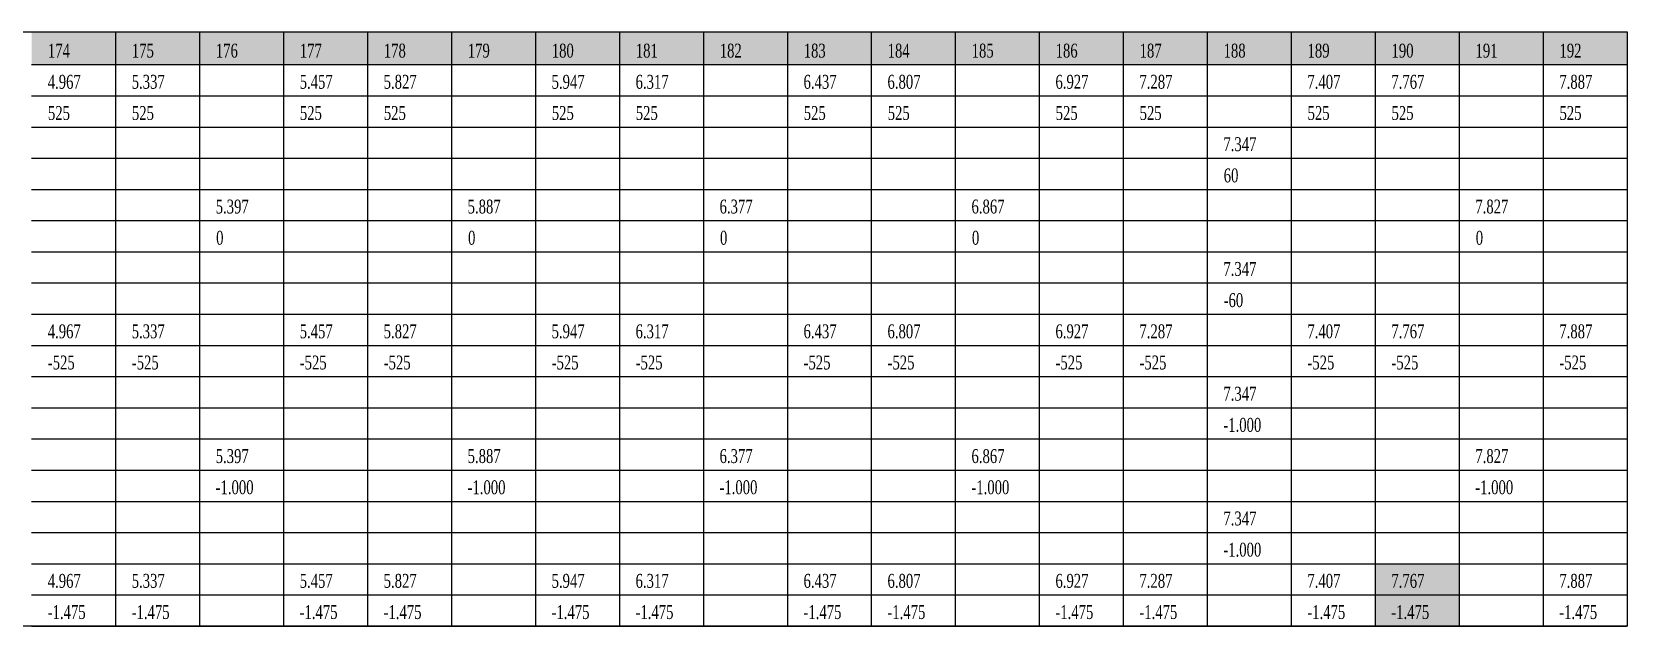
# Model space of a CAD drawing. Extents: x 1061507 to 1179680, y 97445 to 132302.
# Drawn here: x 1074886 to 1084067, y 119959 to 123379 of the extents above; entities that cross this region are included whole.
import ezdxf

# ---------------------------------------------------------------- set-up
doc = ezdxf.new("R2010")
doc.units = 0
doc.header["$LTSCALE"] = 200
doc.header["$MEASUREMENT"] = 0
doc.layers.add('BORDER', color=2, linetype='CONTINUOUS')
doc.layers.add('Hatch', color=8, linetype='CONTINUOUS')
doc.styles.get("Standard").update_dxf_attribs({"font": 'vntimeh.shx', "width": 0.7})

msp = doc.modelspace()

# ---------------------------------------------------------------- linework, layer by layer
at = {"layer": 'BORDER'}
msp.add_lwpolyline([(1072950.5, 123379.4), (1084067.1, 123379.4), (1084067.1, 119959.4), (1072950.5, 119959.4)], close=True, dxfattribs=at)
at = {"layer": 'Hatch'}
for p, q in [((1074883.8, 123379.4), (1075367.1, 123379.4)), ((1075367.1, 123379.4), (1075850.5, 123379.4)), ((1075367.1, 123379.4), (1075367.1, 123190.9)), ((1075850.5, 123379.4), (1076333.8, 123379.4)), ((1075850.5, 123379.4), (1075850.5, 123190.9)), ((1076333.8, 123379.4), (1076817.1, 123379.4)), ((1076333.8, 123379.4), (1076333.8, 123190.9)), ((1076817.1, 123379.4), (1077300.5, 123379.4)), ((1076817.1, 123379.4), (1076817.1, 123190.9)), ((1077300.5, 123379.4), (1077783.8, 123379.4)), ((1077300.5, 123379.4), (1077300.5, 123190.9)), ((1077783.8, 123379.4), (1078267.1, 123379.4)), ((1077783.8, 123379.4), (1077783.8, 123190.9)), ((1078267.1, 123379.4), (1078750.5, 123379.4)), ((1078267.1, 123379.4), (1078267.1, 123190.9)), ((1078750.5, 123379.4), (1079233.8, 123379.4)), ((1078750.5, 123379.4), (1078750.5, 123190.9)), ((1079233.8, 123379.4), (1079717.1, 123379.4)), ((1079233.8, 123379.4), (1079233.8, 123190.9)), ((1079717.1, 123379.4), (1080200.5, 123379.4)), ((1079717.1, 123379.4), (1079717.1, 123190.9)), ((1080200.5, 123379.4), (1080683.8, 123379.4)), ((1080200.5, 123379.4), (1080200.5, 123190.9)), ((1080683.8, 123379.4), (1081167.1, 123379.4)), ((1080683.8, 123379.4), (1080683.8, 123190.9)), ((1081167.1, 123379.4), (1081650.5, 123379.4)), ((1081167.1, 123379.4), (1081167.1, 123190.9)), ((1081650.5, 123379.4), (1082133.8, 123379.4)), ((1081650.5, 123379.4), (1081650.5, 123190.9)), ((1082133.8, 123379.4), (1082617.1, 123379.4)), ((1082133.8, 123379.4), (1082133.8, 123190.9)), ((1082617.1, 123379.4), (1083100.5, 123379.4)), ((1082617.1, 123379.4), (1082617.1, 123190.9)), ((1083100.5, 123379.4), (1083583.8, 123379.4)), ((1083100.5, 123379.4), (1083100.5, 123190.9)), ((1083583.8, 123379.4), (1084067.1, 123379.4)), ((1083583.8, 123379.4), (1083583.8, 123190.9)), ((1084067.1, 123379.4), (1084067.1, 123190.9)), ((1074883.8, 123190.9), (1075367.1, 123190.9)), ((1075367.1, 123190.9), (1075850.5, 123190.9)), ((1075367.1, 123190.9), (1075367.1, 123011.4)), ((1075850.5, 123190.9), (1076333.8, 123190.9)), ((1075850.5, 123190.9), (1075850.5, 123011.4)), ((1076333.8, 123190.9), (1076817.1, 123190.9)), ((1076333.8, 123190.9), (1076333.8, 123011.4)), ((1076817.1, 123190.9), (1077300.5, 123190.9)), ((1076817.1, 123190.9), (1076817.1, 123011.4)), ((1077300.5, 123190.9), (1077783.8, 123190.9)), ((1077300.5, 123190.9), (1077300.5, 123011.4)), ((1077783.8, 123190.9), (1078267.1, 123190.9)), ((1077783.8, 123190.9), (1077783.8, 123011.4)), ((1078267.1, 123190.9), (1078750.5, 123190.9)), ((1078267.1, 123190.9), (1078267.1, 123011.4)), ((1078750.5, 123190.9), (1079233.8, 123190.9)), ((1078750.5, 123190.9), (1078750.5, 123011.4)), ((1079233.8, 123190.9), (1079717.1, 123190.9)), ((1079233.8, 123190.9), (1079233.8, 123011.4)), ((1079717.1, 123190.9), (1080200.5, 123190.9)), ((1079717.1, 123190.9), (1079717.1, 123011.4)), ((1080200.5, 123190.9), (1080683.8, 123190.9)), ((1080200.5, 123190.9), (1080200.5, 123011.4)), ((1080683.8, 123190.9), (1081167.1, 123190.9)), ((1080683.8, 123190.9), (1080683.8, 123011.4)), ((1081167.1, 123190.9), (1081650.5, 123190.9)), ((1081167.1, 123190.9), (1081167.1, 123011.4)), ((1081650.5, 123190.9), (1082133.8, 123190.9)), ((1081650.5, 123190.9), (1081650.5, 123011.4)), ((1082133.8, 123190.9), (1082617.1, 123190.9)), ((1082133.8, 123190.9), (1082133.8, 123011.4)), ((1082617.1, 123190.9), (1083100.5, 123190.9)), ((1082617.1, 123190.9), (1082617.1, 123011.4)), ((1083100.5, 123190.9), (1083583.8, 123190.9)), ((1083100.5, 123190.9), (1083100.5, 123011.4)), ((1083583.8, 123190.9), (1084067.1, 123190.9)), ((1083583.8, 123190.9), (1083583.8, 123011.4)), ((1084067.1, 123190.9), (1084067.1, 123011.4)), ((1074883.8, 123011.4), (1075367.1, 123011.4)), ((1075367.1, 123011.4), (1075850.5, 123011.4)), ((1075367.1, 123011.4), (1075367.1, 122831.9)), ((1075850.5, 123011.4), (1076333.8, 123011.4)), ((1075850.5, 123011.4), (1075850.5, 122831.9)), ((1076333.8, 123011.4), (1076817.1, 123011.4)), ((1076333.8, 123011.4), (1076333.8, 122831.9)), ((1076817.1, 123011.4), (1077300.5, 123011.4)), ((1076817.1, 123011.4), (1076817.1, 122831.9)), ((1077300.5, 123011.4), (1077783.8, 123011.4)), ((1077300.5, 123011.4), (1077300.5, 122831.9)), ((1077783.8, 123011.4), (1078267.1, 123011.4)), ((1077783.8, 123011.4), (1077783.8, 122831.9)), ((1078267.1, 123011.4), (1078750.5, 123011.4)), ((1078267.1, 123011.4), (1078267.1, 122831.9)), ((1078750.5, 123011.4), (1079233.8, 123011.4)), ((1078750.5, 123011.4), (1078750.5, 122831.9)), ((1079233.8, 123011.4), (1079717.1, 123011.4)), ((1079233.8, 123011.4), (1079233.8, 122831.9)), ((1079717.1, 123011.4), (1080200.5, 123011.4)), ((1079717.1, 123011.4), (1079717.1, 122831.9)), ((1080200.5, 123011.4), (1080683.8, 123011.4)), ((1080200.5, 123011.4), (1080200.5, 122831.9)), ((1080683.8, 123011.4), (1081167.1, 123011.4)), ((1080683.8, 123011.4), (1080683.8, 122831.9)), ((1081167.1, 123011.4), (1081650.5, 123011.4)), ((1081167.1, 123011.4), (1081167.1, 122831.9)), ((1081650.5, 123011.4), (1082133.8, 123011.4)), ((1081650.5, 123011.4), (1081650.5, 122831.9)), ((1082133.8, 123011.4), (1082617.1, 123011.4)), ((1082133.8, 123011.4), (1082133.8, 122831.9)), ((1082617.1, 123011.4), (1083100.5, 123011.4)), ((1082617.1, 123011.4), (1082617.1, 122831.9)), ((1083100.5, 123011.4), (1083583.8, 123011.4)), ((1083100.5, 123011.4), (1083100.5, 122831.9)), ((1083583.8, 123011.4), (1084067.1, 123011.4)), ((1083583.8, 123011.4), (1083583.8, 122831.9)), ((1084067.1, 123011.4), (1084067.1, 122831.9)), ((1074883.8, 122831.9), (1075367.1, 122831.9)), ((1075367.1, 122831.9), (1075850.5, 122831.9)), ((1075367.1, 122831.9), (1075367.1, 122652.4)), ((1075850.5, 122831.9), (1076333.8, 122831.9)), ((1075850.5, 122831.9), (1075850.5, 122652.4)), ((1076333.8, 122831.9), (1076817.1, 122831.9)), ((1076333.8, 122831.9), (1076333.8, 122652.4)), ((1076817.1, 122831.9), (1077300.5, 122831.9)), ((1076817.1, 122831.9), (1076817.1, 122652.4)), ((1077300.5, 122831.9), (1077783.8, 122831.9)), ((1077300.5, 122831.9), (1077300.5, 122652.4)), ((1077783.8, 122831.9), (1078267.1, 122831.9)), ((1077783.8, 122831.9), (1077783.8, 122652.4)), ((1078267.1, 122831.9), (1078750.5, 122831.9)), ((1078267.1, 122831.9), (1078267.1, 122652.4)), ((1078750.5, 122831.9), (1079233.8, 122831.9)), ((1078750.5, 122831.9), (1078750.5, 122652.4)), ((1079233.8, 122831.9), (1079717.1, 122831.9)), ((1079233.8, 122831.9), (1079233.8, 122652.4)), ((1079717.1, 122831.9), (1080200.5, 122831.9)), ((1079717.1, 122831.9), (1079717.1, 122652.4)), ((1080200.5, 122831.9), (1080683.8, 122831.9)), ((1080200.5, 122831.9), (1080200.5, 122652.4)), ((1080683.8, 122831.9), (1081167.1, 122831.9)), ((1080683.8, 122831.9), (1080683.8, 122652.4)), ((1081167.1, 122831.9), (1081650.5, 122831.9)), ((1081167.1, 122831.9), (1081167.1, 122652.4)), ((1081650.5, 122831.9), (1082133.8, 122831.9)), ((1081650.5, 122831.9), (1081650.5, 122652.4)), ((1082133.8, 122831.9), (1082617.1, 122831.9)), ((1082133.8, 122831.9), (1082133.8, 122652.4)), ((1082617.1, 122831.9), (1083100.5, 122831.9)), ((1082617.1, 122831.9), (1082617.1, 122652.4)), ((1083100.5, 122831.9), (1083583.8, 122831.9)), ((1083100.5, 122831.9), (1083100.5, 122652.4)), ((1083583.8, 122831.9), (1084067.1, 122831.9)), ((1083583.8, 122831.9), (1083583.8, 122652.4)), ((1084067.1, 122831.9), (1084067.1, 122652.4)), ((1074883.8, 122652.4), (1075367.1, 122652.4)), ((1075367.1, 122652.4), (1075850.5, 122652.4)), ((1075367.1, 122652.4), (1075367.1, 122472.8)), ((1075850.5, 122652.4), (1076333.8, 122652.4)), ((1075850.5, 122652.4), (1075850.5, 122472.8)), ((1076333.8, 122652.4), (1076817.1, 122652.4)), ((1076333.8, 122652.4), (1076333.8, 122472.8)), ((1076817.1, 122652.4), (1077300.5, 122652.4)), ((1076817.1, 122652.4), (1076817.1, 122472.8)), ((1077300.5, 122652.4), (1077783.8, 122652.4)), ((1077300.5, 122652.4), (1077300.5, 122472.8)), ((1077783.8, 122652.4), (1078267.1, 122652.4)), ((1077783.8, 122652.4), (1077783.8, 122472.8)), ((1078267.1, 122652.4), (1078750.5, 122652.4)), ((1078267.1, 122652.4), (1078267.1, 122472.8)), ((1078750.5, 122652.4), (1079233.8, 122652.4)), ((1078750.5, 122652.4), (1078750.5, 122472.8)), ((1079233.8, 122652.4), (1079717.1, 122652.4)), ((1079233.8, 122652.4), (1079233.8, 122472.8)), ((1079717.1, 122652.4), (1080200.5, 122652.4)), ((1079717.1, 122652.4), (1079717.1, 122472.8)), ((1080200.5, 122652.4), (1080683.8, 122652.4)), ((1080200.5, 122652.4), (1080200.5, 122472.8)), ((1080683.8, 122652.4), (1081167.1, 122652.4)), ((1080683.8, 122652.4), (1080683.8, 122472.8)), ((1081167.1, 122652.4), (1081650.5, 122652.4)), ((1081167.1, 122652.4), (1081167.1, 122472.8)), ((1081650.5, 122652.4), (1082133.8, 122652.4)), ((1081650.5, 122652.4), (1081650.5, 122472.8)), ((1082133.8, 122652.4), (1082617.1, 122652.4)), ((1082133.8, 122652.4), (1082133.8, 122472.8)), ((1082617.1, 122652.4), (1083100.5, 122652.4)), ((1082617.1, 122652.4), (1082617.1, 122472.8)), ((1083100.5, 122652.4), (1083583.8, 122652.4)), ((1083100.5, 122652.4), (1083100.5, 122472.8)), ((1083583.8, 122652.4), (1084067.1, 122652.4)), ((1083583.8, 122652.4), (1083583.8, 122472.8)), ((1084067.1, 122652.4), (1084067.1, 122472.8)), ((1074883.8, 122472.8), (1075367.1, 122472.8)), ((1075367.1, 122472.8), (1075850.5, 122472.8)), ((1075367.1, 122472.8), (1075367.1, 122293.3)), ((1075850.5, 122472.8), (1076333.8, 122472.8)), ((1075850.5, 122472.8), (1075850.5, 122293.3)), ((1076333.8, 122472.8), (1076817.1, 122472.8)), ((1076333.8, 122472.8), (1076333.8, 122293.3)), ((1076817.1, 122472.8), (1077300.5, 122472.8)), ((1076817.1, 122472.8), (1076817.1, 122293.3)), ((1077300.5, 122472.8), (1077783.8, 122472.8)), ((1077300.5, 122472.8), (1077300.5, 122293.3)), ((1077783.8, 122472.8), (1078267.1, 122472.8)), ((1077783.8, 122472.8), (1077783.8, 122293.3)), ((1078267.1, 122472.8), (1078750.5, 122472.8)), ((1078267.1, 122472.8), (1078267.1, 122293.3)), ((1078750.5, 122472.8), (1079233.8, 122472.8)), ((1078750.5, 122472.8), (1078750.5, 122293.3)), ((1079233.8, 122472.8), (1079717.1, 122472.8)), ((1079233.8, 122472.8), (1079233.8, 122293.3)), ((1079717.1, 122472.8), (1080200.5, 122472.8)), ((1079717.1, 122472.8), (1079717.1, 122293.3)), ((1080200.5, 122472.8), (1080683.8, 122472.8)), ((1080200.5, 122472.8), (1080200.5, 122293.3)), ((1080683.8, 122472.8), (1081167.1, 122472.8)), ((1080683.8, 122472.8), (1080683.8, 122293.3)), ((1081167.1, 122472.8), (1081650.5, 122472.8)), ((1081167.1, 122472.8), (1081167.1, 122293.3)), ((1081650.5, 122472.8), (1082133.8, 122472.8)), ((1081650.5, 122472.8), (1081650.5, 122293.3)), ((1082133.8, 122472.8), (1082617.1, 122472.8)), ((1082133.8, 122472.8), (1082133.8, 122293.3)), ((1082617.1, 122472.8), (1083100.5, 122472.8)), ((1082617.1, 122472.8), (1082617.1, 122293.3)), ((1083100.5, 122472.8), (1083583.8, 122472.8)), ((1083100.5, 122472.8), (1083100.5, 122293.3)), ((1083583.8, 122472.8), (1084067.1, 122472.8)), ((1083583.8, 122472.8), (1083583.8, 122293.3)), ((1084067.1, 122472.8), (1084067.1, 122293.3)), ((1074883.8, 122293.3), (1075367.1, 122293.3)), ((1075367.1, 122293.3), (1075850.5, 122293.3)), ((1075367.1, 122293.3), (1075367.1, 122113.8)), ((1075850.5, 122293.3), (1076333.8, 122293.3)), ((1075850.5, 122293.3), (1075850.5, 122113.8)), ((1076333.8, 122293.3), (1076817.1, 122293.3)), ((1076333.8, 122293.3), (1076333.8, 122113.8)), ((1076817.1, 122293.3), (1077300.5, 122293.3)), ((1076817.1, 122293.3), (1076817.1, 122113.8)), ((1077300.5, 122293.3), (1077783.8, 122293.3)), ((1077300.5, 122293.3), (1077300.5, 122113.8)), ((1077783.8, 122293.3), (1078267.1, 122293.3)), ((1077783.8, 122293.3), (1077783.8, 122113.8)), ((1078267.1, 122293.3), (1078750.5, 122293.3)), ((1078267.1, 122293.3), (1078267.1, 122113.8)), ((1078750.5, 122293.3), (1079233.8, 122293.3)), ((1078750.5, 122293.3), (1078750.5, 122113.8)), ((1079233.8, 122293.3), (1079717.1, 122293.3)), ((1079233.8, 122293.3), (1079233.8, 122113.8)), ((1079717.1, 122293.3), (1080200.5, 122293.3)), ((1079717.1, 122293.3), (1079717.1, 122113.8)), ((1080200.5, 122293.3), (1080683.8, 122293.3)), ((1080200.5, 122293.3), (1080200.5, 122113.8)), ((1080683.8, 122293.3), (1081167.1, 122293.3)), ((1080683.8, 122293.3), (1080683.8, 122113.8)), ((1081167.1, 122293.3), (1081650.5, 122293.3)), ((1081167.1, 122293.3), (1081167.1, 122113.8)), ((1081650.5, 122293.3), (1082133.8, 122293.3)), ((1081650.5, 122293.3), (1081650.5, 122113.8)), ((1082133.8, 122293.3), (1082617.1, 122293.3)), ((1082133.8, 122293.3), (1082133.8, 122113.8)), ((1082617.1, 122293.3), (1083100.5, 122293.3)), ((1082617.1, 122293.3), (1082617.1, 122113.8)), ((1083100.5, 122293.3), (1083583.8, 122293.3)), ((1083100.5, 122293.3), (1083100.5, 122113.8)), ((1083583.8, 122293.3), (1084067.1, 122293.3)), ((1083583.8, 122293.3), (1083583.8, 122113.8)), ((1084067.1, 122293.3), (1084067.1, 122113.8)), ((1074883.8, 122113.8), (1075367.1, 122113.8)), ((1075367.1, 122113.8), (1075850.5, 122113.8)), ((1075367.1, 122113.8), (1075367.1, 121934.2)), ((1075850.5, 122113.8), (1076333.8, 122113.8)), ((1075850.5, 122113.8), (1075850.5, 121934.2)), ((1076333.8, 122113.8), (1076817.1, 122113.8)), ((1076333.8, 122113.8), (1076333.8, 121934.2)), ((1076817.1, 122113.8), (1077300.5, 122113.8)), ((1076817.1, 122113.8), (1076817.1, 121934.2)), ((1077300.5, 122113.8), (1077783.8, 122113.8)), ((1077300.5, 122113.8), (1077300.5, 121934.2)), ((1077783.8, 122113.8), (1078267.1, 122113.8)), ((1077783.8, 122113.8), (1077783.8, 121934.2)), ((1078267.1, 122113.8), (1078750.5, 122113.8)), ((1078267.1, 122113.8), (1078267.1, 121934.2)), ((1078750.5, 122113.8), (1079233.8, 122113.8)), ((1078750.5, 122113.8), (1078750.5, 121934.2)), ((1079233.8, 122113.8), (1079717.1, 122113.8)), ((1079233.8, 122113.8), (1079233.8, 121934.2)), ((1079717.1, 122113.8), (1080200.5, 122113.8)), ((1079717.1, 122113.8), (1079717.1, 121934.2)), ((1080200.5, 122113.8), (1080683.8, 122113.8)), ((1080200.5, 122113.8), (1080200.5, 121934.2)), ((1080683.8, 122113.8), (1081167.1, 122113.8)), ((1080683.8, 122113.8), (1080683.8, 121934.2)), ((1081167.1, 122113.8), (1081650.5, 122113.8)), ((1081167.1, 122113.8), (1081167.1, 121934.2)), ((1081650.5, 122113.8), (1082133.8, 122113.8)), ((1081650.5, 122113.8), (1081650.5, 121934.2)), ((1082133.8, 122113.8), (1082617.1, 122113.8)), ((1082133.8, 122113.8), (1082133.8, 121934.2)), ((1082617.1, 122113.8), (1083100.5, 122113.8)), ((1082617.1, 122113.8), (1082617.1, 121934.2)), ((1083100.5, 122113.8), (1083583.8, 122113.8)), ((1083100.5, 122113.8), (1083100.5, 121934.2)), ((1083583.8, 122113.8), (1084067.1, 122113.8)), ((1083583.8, 122113.8), (1083583.8, 121934.2)), ((1084067.1, 122113.8), (1084067.1, 121934.2)), ((1074883.8, 121934.2), (1075367.1, 121934.2)), ((1075367.1, 121934.2), (1075850.5, 121934.2)), ((1075367.1, 121934.2), (1075367.1, 121754.7)), ((1075850.5, 121934.2), (1076333.8, 121934.2)), ((1075850.5, 121934.2), (1075850.5, 121754.7)), ((1076333.8, 121934.2), (1076817.1, 121934.2)), ((1076333.8, 121934.2), (1076333.8, 121754.7)), ((1076817.1, 121934.2), (1077300.5, 121934.2)), ((1076817.1, 121934.2), (1076817.1, 121754.7)), ((1077300.5, 121934.2), (1077783.8, 121934.2)), ((1077300.5, 121934.2), (1077300.5, 121754.7)), ((1077783.8, 121934.2), (1078267.1, 121934.2)), ((1077783.8, 121934.2), (1077783.8, 121754.7)), ((1078267.1, 121934.2), (1078750.5, 121934.2)), ((1078267.1, 121934.2), (1078267.1, 121754.7)), ((1078750.5, 121934.2), (1079233.8, 121934.2)), ((1078750.5, 121934.2), (1078750.5, 121754.7)), ((1079233.8, 121934.2), (1079717.1, 121934.2)), ((1079233.8, 121934.2), (1079233.8, 121754.7)), ((1079717.1, 121934.2), (1080200.5, 121934.2)), ((1079717.1, 121934.2), (1079717.1, 121754.7)), ((1080200.5, 121934.2), (1080683.8, 121934.2)), ((1080200.5, 121934.2), (1080200.5, 121754.7)), ((1080683.8, 121934.2), (1081167.1, 121934.2)), ((1080683.8, 121934.2), (1080683.8, 121754.7)), ((1081167.1, 121934.2), (1081650.5, 121934.2)), ((1081167.1, 121934.2), (1081167.1, 121754.7)), ((1081650.5, 121934.2), (1082133.8, 121934.2)), ((1081650.5, 121934.2), (1081650.5, 121754.7)), ((1082133.8, 121934.2), (1082617.1, 121934.2)), ((1082133.8, 121934.2), (1082133.8, 121754.7)), ((1082617.1, 121934.2), (1083100.5, 121934.2)), ((1082617.1, 121934.2), (1082617.1, 121754.7)), ((1083100.5, 121934.2), (1083583.8, 121934.2)), ((1083100.5, 121934.2), (1083100.5, 121754.7)), ((1083583.8, 121934.2), (1084067.1, 121934.2)), ((1083583.8, 121934.2), (1083583.8, 121754.7)), ((1084067.1, 121934.2), (1084067.1, 121754.7)), ((1074883.8, 121754.7), (1075367.1, 121754.7)), ((1075367.1, 121754.7), (1075850.5, 121754.7)), ((1075367.1, 121754.7), (1075367.1, 121575.2)), ((1075850.5, 121754.7), (1076333.8, 121754.7)), ((1075850.5, 121754.7), (1075850.5, 121575.2)), ((1076333.8, 121754.7), (1076817.1, 121754.7)), ((1076333.8, 121754.7), (1076333.8, 121575.2)), ((1076817.1, 121754.7), (1077300.5, 121754.7)), ((1076817.1, 121754.7), (1076817.1, 121575.2)), ((1077300.5, 121754.7), (1077783.8, 121754.7)), ((1077300.5, 121754.7), (1077300.5, 121575.2)), ((1077783.8, 121754.7), (1078267.1, 121754.7)), ((1077783.8, 121754.7), (1077783.8, 121575.2)), ((1078267.1, 121754.7), (1078750.5, 121754.7)), ((1078267.1, 121754.7), (1078267.1, 121575.2)), ((1078750.5, 121754.7), (1079233.8, 121754.7)), ((1078750.5, 121754.7), (1078750.5, 121575.2)), ((1079233.8, 121754.7), (1079717.1, 121754.7)), ((1079233.8, 121754.7), (1079233.8, 121575.2)), ((1079717.1, 121754.7), (1080200.5, 121754.7)), ((1079717.1, 121754.7), (1079717.1, 121575.2)), ((1080200.5, 121754.7), (1080683.8, 121754.7)), ((1080200.5, 121754.7), (1080200.5, 121575.2)), ((1080683.8, 121754.7), (1081167.1, 121754.7)), ((1080683.8, 121754.7), (1080683.8, 121575.2)), ((1081167.1, 121754.7), (1081650.5, 121754.7)), ((1081167.1, 121754.7), (1081167.1, 121575.2)), ((1081650.5, 121754.7), (1082133.8, 121754.7)), ((1081650.5, 121754.7), (1081650.5, 121575.2)), ((1082133.8, 121754.7), (1082617.1, 121754.7)), ((1082133.8, 121754.7), (1082133.8, 121575.2)), ((1082617.1, 121754.7), (1083100.5, 121754.7)), ((1082617.1, 121754.7), (1082617.1, 121575.2)), ((1083100.5, 121754.7), (1083583.8, 121754.7)), ((1083100.5, 121754.7), (1083100.5, 121575.2)), ((1083583.8, 121754.7), (1084067.1, 121754.7)), ((1083583.8, 121754.7), (1083583.8, 121575.2)), ((1084067.1, 121754.7), (1084067.1, 121575.2)), ((1074883.8, 121575.2), (1075367.1, 121575.2)), ((1075367.1, 121575.2), (1075850.5, 121575.2)), ((1075367.1, 121575.2), (1075367.1, 121395.7)), ((1075850.5, 121575.2), (1076333.8, 121575.2)), ((1075850.5, 121575.2), (1075850.5, 121395.7)), ((1076333.8, 121575.2), (1076817.1, 121575.2)), ((1076333.8, 121575.2), (1076333.8, 121395.7)), ((1076817.1, 121575.2), (1077300.5, 121575.2)), ((1076817.1, 121575.2), (1076817.1, 121395.7)), ((1077300.5, 121575.2), (1077783.8, 121575.2)), ((1077300.5, 121575.2), (1077300.5, 121395.7)), ((1077783.8, 121575.2), (1078267.1, 121575.2)), ((1077783.8, 121575.2), (1077783.8, 121395.7)), ((1078267.1, 121575.2), (1078750.5, 121575.2)), ((1078267.1, 121575.2), (1078267.1, 121395.7)), ((1078750.5, 121575.2), (1079233.8, 121575.2)), ((1078750.5, 121575.2), (1078750.5, 121395.7)), ((1079233.8, 121575.2), (1079717.1, 121575.2)), ((1079233.8, 121575.2), (1079233.8, 121395.7)), ((1079717.1, 121575.2), (1080200.5, 121575.2)), ((1079717.1, 121575.2), (1079717.1, 121395.7)), ((1080200.5, 121575.2), (1080683.8, 121575.2)), ((1080200.5, 121575.2), (1080200.5, 121395.7)), ((1080683.8, 121575.2), (1081167.1, 121575.2)), ((1080683.8, 121575.2), (1080683.8, 121395.7)), ((1081167.1, 121575.2), (1081650.5, 121575.2)), ((1081167.1, 121575.2), (1081167.1, 121395.7)), ((1081650.5, 121575.2), (1082133.8, 121575.2)), ((1081650.5, 121575.2), (1081650.5, 121395.7)), ((1082133.8, 121575.2), (1082617.1, 121575.2)), ((1082133.8, 121575.2), (1082133.8, 121395.7)), ((1082617.1, 121575.2), (1083100.5, 121575.2)), ((1082617.1, 121575.2), (1082617.1, 121395.7)), ((1083100.5, 121575.2), (1083583.8, 121575.2)), ((1083100.5, 121575.2), (1083100.5, 121395.7)), ((1083583.8, 121575.2), (1084067.1, 121575.2)), ((1083583.8, 121575.2), (1083583.8, 121395.7)), ((1084067.1, 121575.2), (1084067.1, 121395.7)), ((1074883.8, 121395.7), (1075367.1, 121395.7)), ((1075367.1, 121395.7), (1075850.5, 121395.7)), ((1075367.1, 121395.7), (1075367.1, 121216.1)), ((1075850.5, 121395.7), (1076333.8, 121395.7)), ((1075850.5, 121395.7), (1075850.5, 121216.1)), ((1076333.8, 121395.7), (1076817.1, 121395.7)), ((1076333.8, 121395.7), (1076333.8, 121216.1)), ((1076817.1, 121395.7), (1077300.5, 121395.7)), ((1076817.1, 121395.7), (1076817.1, 121216.1)), ((1077300.5, 121395.7), (1077783.8, 121395.7)), ((1077300.5, 121395.7), (1077300.5, 121216.1)), ((1077783.8, 121395.7), (1078267.1, 121395.7)), ((1077783.8, 121395.7), (1077783.8, 121216.1)), ((1078267.1, 121395.7), (1078750.5, 121395.7)), ((1078267.1, 121395.7), (1078267.1, 121216.1)), ((1078750.5, 121395.7), (1079233.8, 121395.7)), ((1078750.5, 121395.7), (1078750.5, 121216.1)), ((1079233.8, 121395.7), (1079717.1, 121395.7)), ((1079233.8, 121395.7), (1079233.8, 121216.1)), ((1079717.1, 121395.7), (1080200.5, 121395.7)), ((1079717.1, 121395.7), (1079717.1, 121216.1)), ((1080200.5, 121395.7), (1080683.8, 121395.7)), ((1080200.5, 121395.7), (1080200.5, 121216.1)), ((1080683.8, 121395.7), (1081167.1, 121395.7)), ((1080683.8, 121395.7), (1080683.8, 121216.1)), ((1081167.1, 121395.7), (1081650.5, 121395.7)), ((1081167.1, 121395.7), (1081167.1, 121216.1)), ((1081650.5, 121395.7), (1082133.8, 121395.7)), ((1081650.5, 121395.7), (1081650.5, 121216.1)), ((1082133.8, 121395.7), (1082617.1, 121395.7)), ((1082133.8, 121395.7), (1082133.8, 121216.1)), ((1082617.1, 121395.7), (1083100.5, 121395.7)), ((1082617.1, 121395.7), (1082617.1, 121216.1)), ((1083100.5, 121395.7), (1083583.8, 121395.7)), ((1083100.5, 121395.7), (1083100.5, 121216.1)), ((1083583.8, 121395.7), (1084067.1, 121395.7)), ((1083583.8, 121395.7), (1083583.8, 121216.1)), ((1084067.1, 121395.7), (1084067.1, 121216.1)), ((1074883.8, 121216.1), (1075367.1, 121216.1)), ((1075367.1, 121216.1), (1075850.5, 121216.1)), ((1075367.1, 121216.1), (1075367.1, 121036.6)), ((1075850.5, 121216.1), (1076333.8, 121216.1)), ((1075850.5, 121216.1), (1075850.5, 121036.6)), ((1076333.8, 121216.1), (1076817.1, 121216.1)), ((1076333.8, 121216.1), (1076333.8, 121036.6)), ((1076817.1, 121216.1), (1077300.5, 121216.1)), ((1076817.1, 121216.1), (1076817.1, 121036.6)), ((1077300.5, 121216.1), (1077783.8, 121216.1)), ((1077300.5, 121216.1), (1077300.5, 121036.6)), ((1077783.8, 121216.1), (1078267.1, 121216.1)), ((1077783.8, 121216.1), (1077783.8, 121036.6)), ((1078267.1, 121216.1), (1078750.5, 121216.1)), ((1078267.1, 121216.1), (1078267.1, 121036.6)), ((1078750.5, 121216.1), (1079233.8, 121216.1)), ((1078750.5, 121216.1), (1078750.5, 121036.6)), ((1079233.8, 121216.1), (1079717.1, 121216.1)), ((1079233.8, 121216.1), (1079233.8, 121036.6)), ((1079717.1, 121216.1), (1080200.5, 121216.1)), ((1079717.1, 121216.1), (1079717.1, 121036.6)), ((1080200.5, 121216.1), (1080683.8, 121216.1)), ((1080200.5, 121216.1), (1080200.5, 121036.6)), ((1080683.8, 121216.1), (1081167.1, 121216.1)), ((1080683.8, 121216.1), (1080683.8, 121036.6)), ((1081167.1, 121216.1), (1081650.5, 121216.1)), ((1081167.1, 121216.1), (1081167.1, 121036.6)), ((1081650.5, 121216.1), (1082133.8, 121216.1)), ((1081650.5, 121216.1), (1081650.5, 121036.6)), ((1082133.8, 121216.1), (1082617.1, 121216.1)), ((1082133.8, 121216.1), (1082133.8, 121036.6)), ((1082617.1, 121216.1), (1083100.5, 121216.1)), ((1082617.1, 121216.1), (1082617.1, 121036.6)), ((1083100.5, 121216.1), (1083583.8, 121216.1)), ((1083100.5, 121216.1), (1083100.5, 121036.6)), ((1083583.8, 121216.1), (1084067.1, 121216.1)), ((1083583.8, 121216.1), (1083583.8, 121036.6)), ((1084067.1, 121216.1), (1084067.1, 121036.6)), ((1074883.8, 121036.6), (1075367.1, 121036.6)), ((1075367.1, 121036.6), (1075850.5, 121036.6)), ((1075367.1, 121036.6), (1075367.1, 120857.1)), ((1075850.5, 121036.6), (1076333.8, 121036.6)), ((1075850.5, 121036.6), (1075850.5, 120857.1)), ((1076333.8, 121036.6), (1076817.1, 121036.6)), ((1076333.8, 121036.6), (1076333.8, 120857.1)), ((1076817.1, 121036.6), (1077300.5, 121036.6)), ((1076817.1, 121036.6), (1076817.1, 120857.1)), ((1077300.5, 121036.6), (1077783.8, 121036.6)), ((1077300.5, 121036.6), (1077300.5, 120857.1)), ((1077783.8, 121036.6), (1078267.1, 121036.6)), ((1077783.8, 121036.6), (1077783.8, 120857.1)), ((1078267.1, 121036.6), (1078750.5, 121036.6)), ((1078267.1, 121036.6), (1078267.1, 120857.1)), ((1078750.5, 121036.6), (1079233.8, 121036.6)), ((1078750.5, 121036.6), (1078750.5, 120857.1)), ((1079233.8, 121036.6), (1079717.1, 121036.6)), ((1079233.8, 121036.6), (1079233.8, 120857.1)), ((1079717.1, 121036.6), (1080200.5, 121036.6)), ((1079717.1, 121036.6), (1079717.1, 120857.1)), ((1080200.5, 121036.6), (1080683.8, 121036.6)), ((1080200.5, 121036.6), (1080200.5, 120857.1)), ((1080683.8, 121036.6), (1081167.1, 121036.6)), ((1080683.8, 121036.6), (1080683.8, 120857.1)), ((1081167.1, 121036.6), (1081650.5, 121036.6)), ((1081167.1, 121036.6), (1081167.1, 120857.1)), ((1081650.5, 121036.6), (1082133.8, 121036.6)), ((1081650.5, 121036.6), (1081650.5, 120857.1)), ((1082133.8, 121036.6), (1082617.1, 121036.6)), ((1082133.8, 121036.6), (1082133.8, 120857.1)), ((1082617.1, 121036.6), (1083100.5, 121036.6)), ((1082617.1, 121036.6), (1082617.1, 120857.1)), ((1083100.5, 121036.6), (1083583.8, 121036.6)), ((1083100.5, 121036.6), (1083100.5, 120857.1)), ((1083583.8, 121036.6), (1084067.1, 121036.6)), ((1083583.8, 121036.6), (1083583.8, 120857.1)), ((1084067.1, 121036.6), (1084067.1, 120857.1)), ((1074883.8, 120857.1), (1075367.1, 120857.1)), ((1075367.1, 120857.1), (1075850.5, 120857.1)), ((1075367.1, 120857.1), (1075367.1, 120677.5)), ((1075850.5, 120857.1), (1076333.8, 120857.1)), ((1075850.5, 120857.1), (1075850.5, 120677.5)), ((1076333.8, 120857.1), (1076817.1, 120857.1)), ((1076333.8, 120857.1), (1076333.8, 120677.5)), ((1076817.1, 120857.1), (1077300.5, 120857.1)), ((1076817.1, 120857.1), (1076817.1, 120677.5)), ((1077300.5, 120857.1), (1077783.8, 120857.1)), ((1077300.5, 120857.1), (1077300.5, 120677.5)), ((1077783.8, 120857.1), (1078267.1, 120857.1)), ((1077783.8, 120857.1), (1077783.8, 120677.5)), ((1078267.1, 120857.1), (1078750.5, 120857.1)), ((1078267.1, 120857.1), (1078267.1, 120677.5)), ((1078750.5, 120857.1), (1079233.8, 120857.1)), ((1078750.5, 120857.1), (1078750.5, 120677.5)), ((1079233.8, 120857.1), (1079717.1, 120857.1)), ((1079233.8, 120857.1), (1079233.8, 120677.5)), ((1079717.1, 120857.1), (1080200.5, 120857.1)), ((1079717.1, 120857.1), (1079717.1, 120677.5)), ((1080200.5, 120857.1), (1080683.8, 120857.1)), ((1080200.5, 120857.1), (1080200.5, 120677.5)), ((1080683.8, 120857.1), (1081167.1, 120857.1)), ((1080683.8, 120857.1), (1080683.8, 120677.5)), ((1081167.1, 120857.1), (1081650.5, 120857.1)), ((1081167.1, 120857.1), (1081167.1, 120677.5)), ((1081650.5, 120857.1), (1082133.8, 120857.1)), ((1081650.5, 120857.1), (1081650.5, 120677.5)), ((1082133.8, 120857.1), (1082617.1, 120857.1)), ((1082133.8, 120857.1), (1082133.8, 120677.5)), ((1082617.1, 120857.1), (1083100.5, 120857.1)), ((1082617.1, 120857.1), (1082617.1, 120677.5)), ((1083100.5, 120857.1), (1083583.8, 120857.1)), ((1083100.5, 120857.1), (1083100.5, 120677.5)), ((1083583.8, 120857.1), (1084067.1, 120857.1)), ((1083583.8, 120857.1), (1083583.8, 120677.5)), ((1084067.1, 120857.1), (1084067.1, 120677.5)), ((1074883.8, 120677.5), (1075367.1, 120677.5)), ((1075367.1, 120677.5), (1075850.5, 120677.5)), ((1075367.1, 120677.5), (1075367.1, 120498)), ((1075850.5, 120677.5), (1076333.8, 120677.5)), ((1075850.5, 120677.5), (1075850.5, 120498)), ((1076333.8, 120677.5), (1076817.1, 120677.5)), ((1076333.8, 120677.5), (1076333.8, 120498)), ((1076817.1, 120677.5), (1077300.5, 120677.5)), ((1076817.1, 120677.5), (1076817.1, 120498)), ((1077300.5, 120677.5), (1077783.8, 120677.5)), ((1077300.5, 120677.5), (1077300.5, 120498)), ((1077783.8, 120677.5), (1078267.1, 120677.5)), ((1077783.8, 120677.5), (1077783.8, 120498)), ((1078267.1, 120677.5), (1078750.5, 120677.5)), ((1078267.1, 120677.5), (1078267.1, 120498)), ((1078750.5, 120677.5), (1079233.8, 120677.5)), ((1078750.5, 120677.5), (1078750.5, 120498)), ((1079233.8, 120677.5), (1079717.1, 120677.5)), ((1079233.8, 120677.5), (1079233.8, 120498)), ((1079717.1, 120677.5), (1080200.5, 120677.5)), ((1079717.1, 120677.5), (1079717.1, 120498)), ((1080200.5, 120677.5), (1080683.8, 120677.5)), ((1080200.5, 120677.5), (1080200.5, 120498)), ((1080683.8, 120677.5), (1081167.1, 120677.5)), ((1080683.8, 120677.5), (1080683.8, 120498)), ((1081167.1, 120677.5), (1081650.5, 120677.5)), ((1081167.1, 120677.5), (1081167.1, 120498)), ((1081650.5, 120677.5), (1082133.8, 120677.5)), ((1081650.5, 120677.5), (1081650.5, 120498)), ((1082133.8, 120677.5), (1082617.1, 120677.5)), ((1082133.8, 120677.5), (1082133.8, 120498)), ((1082617.1, 120677.5), (1083100.5, 120677.5)), ((1082617.1, 120677.5), (1082617.1, 120498)), ((1083100.5, 120677.5), (1083583.8, 120677.5)), ((1083100.5, 120677.5), (1083100.5, 120498)), ((1083583.8, 120677.5), (1084067.1, 120677.5)), ((1083583.8, 120677.5), (1083583.8, 120498)), ((1084067.1, 120677.5), (1084067.1, 120498)), ((1074883.8, 120498), (1075367.1, 120498)), ((1075367.1, 120498), (1075850.5, 120498)), ((1075367.1, 120498), (1075367.1, 120318.5)), ((1075850.5, 120498), (1076333.8, 120498)), ((1075850.5, 120498), (1075850.5, 120318.5)), ((1076333.8, 120498), (1076817.1, 120498)), ((1076333.8, 120498), (1076333.8, 120318.5)), ((1076817.1, 120498), (1077300.5, 120498)), ((1076817.1, 120498), (1076817.1, 120318.5)), ((1077300.5, 120498), (1077783.8, 120498)), ((1077300.5, 120498), (1077300.5, 120318.5)), ((1077783.8, 120498), (1078267.1, 120498)), ((1077783.8, 120498), (1077783.8, 120318.5)), ((1078267.1, 120498), (1078750.5, 120498)), ((1078267.1, 120498), (1078267.1, 120318.5)), ((1078750.5, 120498), (1079233.8, 120498)), ((1078750.5, 120498), (1078750.5, 120318.5)), ((1079233.8, 120498), (1079717.1, 120498)), ((1079233.8, 120498), (1079233.8, 120318.5)), ((1079717.1, 120498), (1080200.5, 120498)), ((1079717.1, 120498), (1079717.1, 120318.5)), ((1080200.5, 120498), (1080683.8, 120498)), ((1080200.5, 120498), (1080200.5, 120318.5)), ((1080683.8, 120498), (1081167.1, 120498)), ((1080683.8, 120498), (1080683.8, 120318.5)), ((1081167.1, 120498), (1081650.5, 120498)), ((1081167.1, 120498), (1081167.1, 120318.5)), ((1081650.5, 120498), (1082133.8, 120498)), ((1081650.5, 120498), (1081650.5, 120318.5)), ((1082133.8, 120498), (1082617.1, 120498)), ((1082133.8, 120498), (1082133.8, 120318.5)), ((1082617.1, 120498), (1083100.5, 120498)), ((1082617.1, 120498), (1082617.1, 120318.5)), ((1083100.5, 120498), (1083583.8, 120498)), ((1083100.5, 120498), (1083100.5, 120318.5)), ((1083583.8, 120498), (1084067.1, 120498)), ((1083583.8, 120498), (1083583.8, 120318.5)), ((1084067.1, 120498), (1084067.1, 120318.5)), ((1074883.8, 120318.5), (1075367.1, 120318.5)), ((1075367.1, 120318.5), (1075850.5, 120318.5)), ((1075367.1, 120318.5), (1075367.1, 120138.9)), ((1075850.5, 120318.5), (1076333.8, 120318.5)), ((1075850.5, 120318.5), (1075850.5, 120138.9)), ((1076333.8, 120318.5), (1076817.1, 120318.5)), ((1076333.8, 120318.5), (1076333.8, 120138.9)), ((1076817.1, 120318.5), (1077300.5, 120318.5)), ((1076817.1, 120318.5), (1076817.1, 120138.9)), ((1077300.5, 120318.5), (1077783.8, 120318.5)), ((1077300.5, 120318.5), (1077300.5, 120138.9)), ((1077783.8, 120318.5), (1078267.1, 120318.5)), ((1077783.8, 120318.5), (1077783.8, 120138.9)), ((1078267.1, 120318.5), (1078750.5, 120318.5)), ((1078267.1, 120318.5), (1078267.1, 120138.9)), ((1078750.5, 120318.5), (1079233.8, 120318.5)), ((1078750.5, 120318.5), (1078750.5, 120138.9)), ((1079233.8, 120318.5), (1079717.1, 120318.5)), ((1079233.8, 120318.5), (1079233.8, 120138.9)), ((1079717.1, 120318.5), (1080200.5, 120318.5)), ((1079717.1, 120318.5), (1079717.1, 120138.9)), ((1080200.5, 120318.5), (1080683.8, 120318.5)), ((1080200.5, 120318.5), (1080200.5, 120138.9)), ((1080683.8, 120318.5), (1081167.1, 120318.5)), ((1080683.8, 120318.5), (1080683.8, 120138.9)), ((1081167.1, 120318.5), (1081650.5, 120318.5)), ((1081167.1, 120318.5), (1081167.1, 120138.9)), ((1081650.5, 120318.5), (1082133.8, 120318.5)), ((1081650.5, 120318.5), (1081650.5, 120138.9)), ((1082133.8, 120318.5), (1082617.1, 120318.5)), ((1082133.8, 120318.5), (1082133.8, 120138.9)), ((1082617.1, 120318.5), (1083100.5, 120318.5)), ((1082617.1, 120318.5), (1082617.1, 120138.9)), ((1083100.5, 120318.5), (1083583.8, 120318.5)), ((1083100.5, 120318.5), (1083100.5, 120138.9)), ((1083583.8, 120318.5), (1084067.1, 120318.5)), ((1083583.8, 120318.5), (1083583.8, 120138.9)), ((1084067.1, 120318.5), (1084067.1, 120138.9)), ((1074883.8, 120138.9), (1075367.1, 120138.9)), ((1075367.1, 120138.9), (1075850.5, 120138.9)), ((1075367.1, 120138.9), (1075367.1, 119959.4)), ((1075850.5, 120138.9), (1076333.8, 120138.9)), ((1075850.5, 120138.9), (1075850.5, 119959.4)), ((1076333.8, 120138.9), (1076817.1, 120138.9)), ((1076333.8, 120138.9), (1076333.8, 119959.4)), ((1076817.1, 120138.9), (1077300.5, 120138.9)), ((1076817.1, 120138.9), (1076817.1, 119959.4)), ((1077300.5, 120138.9), (1077783.8, 120138.9)), ((1077300.5, 120138.9), (1077300.5, 119959.4)), ((1077783.8, 120138.9), (1078267.1, 120138.9)), ((1077783.8, 120138.9), (1077783.8, 119959.4)), ((1078267.1, 120138.9), (1078750.5, 120138.9)), ((1078267.1, 120138.9), (1078267.1, 119959.4)), ((1078750.5, 120138.9), (1079233.8, 120138.9)), ((1078750.5, 120138.9), (1078750.5, 119959.4)), ((1079233.8, 120138.9), (1079717.1, 120138.9)), ((1079233.8, 120138.9), (1079233.8, 119959.4)), ((1079717.1, 120138.9), (1080200.5, 120138.9)), ((1079717.1, 120138.9), (1079717.1, 119959.4)), ((1080200.5, 120138.9), (1080683.8, 120138.9)), ((1080200.5, 120138.9), (1080200.5, 119959.4)), ((1080683.8, 120138.9), (1081167.1, 120138.9)), ((1080683.8, 120138.9), (1080683.8, 119959.4)), ((1081167.1, 120138.9), (1081650.5, 120138.9)), ((1081167.1, 120138.9), (1081167.1, 119959.4)), ((1081650.5, 120138.9), (1082133.8, 120138.9)), ((1081650.5, 120138.9), (1081650.5, 119959.4)), ((1082133.8, 120138.9), (1082617.1, 120138.9)), ((1082133.8, 120138.9), (1082133.8, 119959.4)), ((1082617.1, 120138.9), (1083100.5, 120138.9)), ((1082617.1, 120138.9), (1082617.1, 119959.4)), ((1083100.5, 120138.9), (1083583.8, 120138.9)), ((1083100.5, 120138.9), (1083100.5, 119959.4)), ((1083583.8, 120138.9), (1084067.1, 120138.9)), ((1083583.8, 120138.9), (1083583.8, 119959.4)), ((1084067.1, 120138.9), (1084067.1, 119959.4)), ((1074883.8, 119959.4), (1075367.1, 119959.4)), ((1075367.1, 119959.4), (1075850.5, 119959.4)), ((1075850.5, 119959.4), (1076333.8, 119959.4)), ((1076333.8, 119959.4), (1076817.1, 119959.4)), ((1076817.1, 119959.4), (1077300.5, 119959.4)), ((1077300.5, 119959.4), (1077783.8, 119959.4)), ((1077783.8, 119959.4), (1078267.1, 119959.4)), ((1078267.1, 119959.4), (1078750.5, 119959.4)), ((1078750.5, 119959.4), (1079233.8, 119959.4)), ((1079233.8, 119959.4), (1079717.1, 119959.4)), ((1079717.1, 119959.4), (1080200.5, 119959.4)), ((1080200.5, 119959.4), (1080683.8, 119959.4)), ((1080683.8, 119959.4), (1081167.1, 119959.4)), ((1081167.1, 119959.4), (1081650.5, 119959.4)), ((1081650.5, 119959.4), (1082133.8, 119959.4)), ((1082133.8, 119959.4), (1082617.1, 119959.4)), ((1082617.1, 119959.4), (1083100.5, 119959.4)), ((1083100.5, 119959.4), (1083583.8, 119959.4)), ((1083583.8, 119959.4), (1084067.1, 119959.4))]:
    msp.add_line(p, q, dxfattribs=at)
at = {"layer": 'Hatch', "color": 9, "true_color": 0xc0c0c0}
for points in [[(1074883.8, 123379.4), (1074883.8, 123190.9), (1075367.1, 123379.4), (1075367.1, 123190.9)], [(1075367.1, 123379.4), (1075367.1, 123190.9), (1075850.5, 123379.4), (1075850.5, 123190.9)], [(1075850.5, 123379.4), (1075850.5, 123190.9), (1076333.8, 123379.4), (1076333.8, 123190.9)], [(1076333.8, 123379.4), (1076333.8, 123190.9), (1076817.1, 123379.4), (1076817.1, 123190.9)], [(1076817.1, 123379.4), (1076817.1, 123190.9), (1077300.5, 123379.4), (1077300.5, 123190.9)], [(1077300.5, 123379.4), (1077300.5, 123190.9), (1077783.8, 123379.4), (1077783.8, 123190.9)], [(1077783.8, 123379.4), (1077783.8, 123190.9), (1078267.1, 123379.4), (1078267.1, 123190.9)], [(1078267.1, 123379.4), (1078267.1, 123190.9), (1078750.5, 123379.4), (1078750.5, 123190.9)], [(1078750.5, 123379.4), (1078750.5, 123190.9), (1079233.8, 123379.4), (1079233.8, 123190.9)], [(1079233.8, 123379.4), (1079233.8, 123190.9), (1079717.1, 123379.4), (1079717.1, 123190.9)], [(1079717.1, 123379.4), (1079717.1, 123190.9), (1080200.5, 123379.4), (1080200.5, 123190.9)], [(1080200.5, 123379.4), (1080200.5, 123190.9), (1080683.8, 123379.4), (1080683.8, 123190.9)], [(1080683.8, 123379.4), (1080683.8, 123190.9), (1081167.1, 123379.4), (1081167.1, 123190.9)], [(1081167.1, 123379.4), (1081167.1, 123190.9), (1081650.5, 123379.4), (1081650.5, 123190.9)], [(1081650.5, 123379.4), (1081650.5, 123190.9), (1082133.8, 123379.4), (1082133.8, 123190.9)], [(1082133.8, 123379.4), (1082133.8, 123190.9), (1082617.1, 123379.4), (1082617.1, 123190.9)], [(1082617.1, 123379.4), (1082617.1, 123190.9), (1083100.5, 123379.4), (1083100.5, 123190.9)], [(1083100.5, 123379.4), (1083100.5, 123190.9), (1083583.8, 123379.4), (1083583.8, 123190.9)], [(1083583.8, 123379.4), (1083583.8, 123190.9), (1084067.1, 123379.4), (1084067.1, 123190.9)]]:
    msp.add_solid(points, dxfattribs=at)
at = {"layer": 'Hatch', "color": 2, "true_color": 0xffff00}
for points in [[(1082617.1, 120318.5), (1082617.1, 120138.9), (1083100.5, 120318.5), (1083100.5, 120138.9)], [(1082617.1, 120138.9), (1082617.1, 119959.4), (1083100.5, 120138.9), (1083100.5, 119959.4)]]:
    msp.add_solid(points, dxfattribs=at)

# ---------------------------------------------------------------- texts
at = {"layer": 'Hatch', "width": 0.7}
for s, p in [('174', (1074977.9, 123231.6)), ('175', (1075461.2, 123231.7)), ('176', (1075944.5, 123231.7)), ('177', (1076427.9, 123231.6)), ('178', (1076911.2, 123231.7)), ('179', (1077394.5, 123231.6)), ('180', (1077877.9, 123231.7)), ('181', (1078361.4, 123231.7)), ('182', (1078844.6, 123231.7)), ('183', (1079327.9, 123231.7)), ('184', (1079811.2, 123231.7)), ('185', (1080294.6, 123231.7)), ('186', (1080777.9, 123231.7)), ('187', (1081261.3, 123231.7)), ('188', (1081744.6, 123231.7)), ('189', (1082227.9, 123231.7)), ('190', (1082711.2, 123231.7)), ('191', (1083194.7, 123231.6)), ('192', (1083677.9, 123231.6)), ('4.967', (1074977, 123052.3)), ('5.337', (1075460.3, 123052.3)), ('5.457', (1076427, 123052.3)), ('5.827', (1076910.3, 123052.3)), ('5.947', (1077877, 123052.3)), ('6.317', (1078360.3, 123052.3)), ('6.437', (1079327, 123052.3)), ('6.807', (1079810.3, 123052.3)), ('6.927', (1080777, 123052.3)), ('7.287', (1081260.3, 123052.3)), ('7.407', (1082227, 123052.3)), ('7.767', (1082710.3, 123052.3)), ('7.887', (1083677, 123052.3)), ('525', (1074978.1, 122872.6)), ('525', (1075461.4, 122872.6)), ('525', (1076428.1, 122872.6)), ('525', (1076911.4, 122872.6)), ('525', (1077878.1, 122872.6)), ('525', (1078361.4, 122872.6)), ('525', (1079328.1, 122872.6)), ('525', (1079811.4, 122872.6)), ('525', (1080778.1, 122872.6)), ('525', (1081261.4, 122872.6)), ('525', (1082228.1, 122872.6)), ('525', (1082711.4, 122872.6)), ('525', (1083678.1, 122872.6)), ('7.347', (1081743.6, 122693.3)), ('60', (1081745.5, 122513.5)), ('5.397', (1075943.7, 122334.2)), ('5.887', (1077393.7, 122334.2)), ('6.377', (1078843.7, 122334.2)), ('6.867', (1080293.7, 122334.2)), ('7.827', (1083193.6, 122334.2)), ('0', (1075946.2, 122154.5)), ('0', (1077396.2, 122154.5)), ('0', (1078846.2, 122154.5)), ('0', (1080296.2, 122154.5)), ('0', (1083196.2, 122154.5)), ('7.347', (1081743.6, 121975.2)), ('-60', (1081745, 121795.4)), ('4.967', (1074977, 121616.1)), ('5.337', (1075460.3, 121616.1)), ('5.457', (1076427, 121616.1)), ('5.827', (1076910.3, 121616.1)), ('5.947', (1077877, 121616.1)), ('6.317', (1078360.3, 121616.1)), ('6.437', (1079327, 121616.1)), ('6.807', (1079810.3, 121616.1)), ('6.927', (1080777, 121616.1)), ('7.287', (1081260.3, 121616.1)), ('7.407', (1082227, 121616.1)), ('7.767', (1082710.3, 121616.1)), ('7.887', (1083677, 121616.1)), ('-525', (1074977.3, 121436.6)), ('-525', (1075460.6, 121436.6)), ('-525', (1076427.3, 121436.6)), ('-525', (1076910.6, 121436.6)), ('-525', (1077877.3, 121436.6)), ('-525', (1078360.6, 121436.6)), ('-525', (1079327.3, 121436.6)), ('-525', (1079810.6, 121436.6)), ('-525', (1080777.2, 121436.6)), ('-525', (1081260.6, 121436.6)), ('-525', (1082227.2, 121436.6)), ('-525', (1082710.6, 121436.6)), ('-525', (1083677.2, 121436.6)), ('7.347', (1081743.6, 121257)), ('-1.000', (1081743.2, 121077.5)), ('5.397', (1075943.7, 120898)), ('5.887', (1077393.7, 120898)), ('6.377', (1078843.7, 120898)), ('6.867', (1080293.7, 120898)), ('7.827', (1083193.6, 120898)), ('-1.000', (1075943.2, 120718.5)), ('-1.000', (1077393.2, 120718.5)), ('-1.000', (1078843.2, 120718.5)), ('-1.000', (1080293.2, 120718.5)), ('-1.000', (1083193.2, 120718.5)), ('7.347', (1081743.6, 120538.9)), ('-1.000', (1081743.2, 120359.4)), ('4.967', (1074977, 120179.9)), ('5.337', (1075460.3, 120179.9)), ('5.457', (1076427, 120179.9)), ('5.827', (1076910.3, 120179.9)), ('5.947', (1077877, 120179.9)), ('6.317', (1078360.3, 120179.9)), ('6.437', (1079327, 120179.9)), ('6.807', (1079810.3, 120179.9)), ('6.927', (1080777, 120179.9)), ('7.287', (1081260.3, 120179.9)), ('7.407', (1082227, 120179.9)), ('7.767', (1082710.3, 120179.9)), ('7.887', (1083677, 120179.9)), ('-1.475', (1074976.5, 120000.3)), ('-1.475', (1075459.8, 120000.3)), ('-1.475', (1076426.5, 120000.3)), ('-1.475', (1076909.8, 120000.3)), ('-1.475', (1077876.5, 120000.3)), ('-1.475', (1078359.8, 120000.3)), ('-1.475', (1079326.5, 120000.3)), ('-1.475', (1079809.8, 120000.3)), ('-1.475', (1080776.5, 120000.3)), ('-1.475', (1081259.8, 120000.3)), ('-1.475', (1082226.5, 120000.3)), ('-1.475', (1082709.8, 120000.3)), ('-1.475', (1083676.5, 120000.3))]:
    msp.add_text(s, height=80, dxfattribs=at).set_placement(p)

doc.saveas('drawing.dxf')
